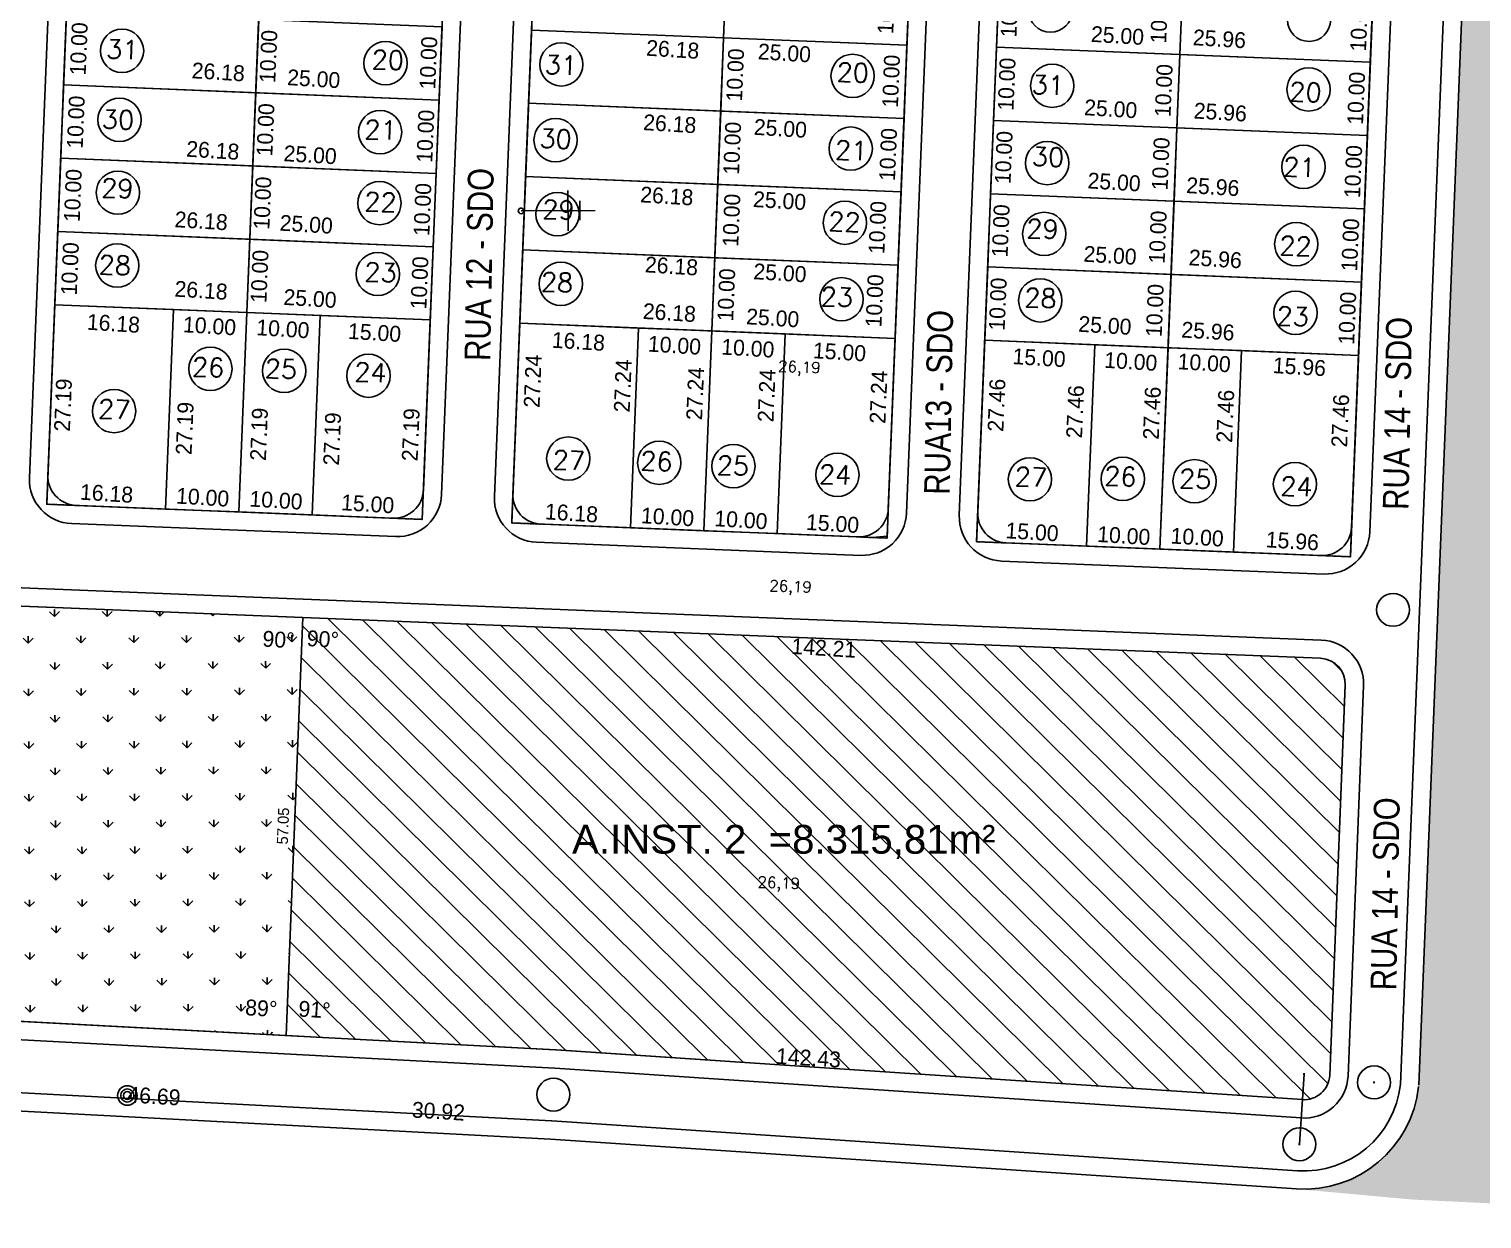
# Model space of a CAD drawing. Header units: millimetres. Extents: x 1794 to 8081, y 409 to 2272.
# Drawn here: x 5859.8 to 6057.7, y 411 to 573.1 of the extents above; entities that cross this region are included whole.
import ezdxf
from ezdxf.enums import TextEntityAlignment as Align

# ---------------------------------------------------------------- set-up
doc = ezdxf.new("R2010")
doc.units = ezdxf.units.MM
doc.linetypes.add('HIDDEN', pattern=[0.375, 0.25, -0.125])
for name, color, linetype in [('03 - CALÇADA', 1, 'Continuous'), ('AGT POSTE', 7, 'Continuous'), ('BOUNDARY A.VERDES', 102, 'Continuous'), ('BOUNDARY LOTES', 2, 'Continuous'), ('boundary quadras', 232, 'Continuous'), ('Calçada', 1, 'Continuous'), ('COT', 8, 'Continuous'), ('Cota', 8, 'Continuous'), ('CURVA_ESQ', 4, 'Continuous'), ('HATCH', 8, 'Continuous'), ('LOTE', 2, 'Continuous'), ('NºLOTES', 9, 'Continuous'), ('PROJEÇÃO', 8, 'HIDDEN'), ('QDª', 4, 'Continuous'), ('Texto', 2, 'Continuous'), ('texto - ruas', 2, 'Continuous')]:
    doc.layers.add(name, color=color, linetype=linetype)
doc.layers.add('Hach Verde', color=7, linetype='Continuous', true_color=0xb5b2b0)
doc.styles.add('arcad1', font='romans.shx')
doc.styles.add('ARIAL', font='arial.ttf', dxfattribs={"height": 0.25})
doc.styles.add('FUTURA', font='')
doc.styles.add('T', font='ARIALN.TTF')
doc.styles.get('FUTURA').set_extended_font_data('Futura Lt BT')
doc.dimstyles.new('REGIS', dxfattribs={"dimtxt": 1.5, "dimasz": 0.12, "dimexe": 0, "dimexo": 0, "dimgap": 0, "dimtad": 0, "dimzin": 4, "dimdsep": 46, "dimtxsty": 'arcad1', "dimblk1": 'BOLA', "dimblk2": 'BOLA', "dimsah": 1, "dimcen": 0.12, "dimse1": 1, "dimse2": 1, "dimsd1": 1, "dimsd2": 1, "dimclrd": 256, "dimclre": 8, "dimclrt": 1, "dimadec": 0, "dimazin": 0, "dimtfac": 1.2, "dimtix": 1, "dimtmove": 2, "dimatfit": 3, "dimldrblk": 'BOLA', "dimfxl": 0, "dimfxlon": 1, "dimtvp": 2, "dimtolj": 1, "dimtzin": 4, "dimarcsym": 0})
pattern_1 = [(90.2812192389329, (1067.931632123561, -284.8447445567343), (-3.609687412766066, 3.574426052126163), [0.9525000000000001, -6.2317]), (45.28121923893277, (1067.931632123561, -284.8447445567343), (-3.609689873181563, 3.574428488507005), [0.9525000000000001, -4.1275]), (135.2812192389328, (1067.931632123561, -284.8447445567343), (-3.574428488507005, -3.609689873181563), [0.9525000000000001, -4.1275])]

# ---------------------------------------------------------------- blocks, each defined once
blk = doc.blocks.new('*D1577')
at = {"layer": 'Defpoints', "color": 0}
for p in [(5991.335242267144, 867.04025557295), (5951.494788042211, 524.8424481946874), (5977.622255709724, 522.7669286278561)]:
    blk.add_point(p, dxfattribs=at)
at = {"layer": 'COT', "color": 1, "insert": (5964.680088541017, 526.8566975448562), "char_height": 1.5, "attachment_point": 5, "rotation": 357.71901838160085, "style": 'arcad1'}
blk.add_mtext('\\A1;26,19', dxfattribs=at)
blk = doc.blocks.new('BOLA')
for p, q in [((-1, 0), (1, 0)), ((0, -1), (0, 1))]:
    blk.add_line(p, q)
blk.add_circle((0, 0), 0.3)
blk = doc.blocks.new('*D1578')
at = {"layer": 'Defpoints', "color": 0}
for p in [(5990.141238536416, 837.0640257384455), (5950.300784311482, 494.8662183601831), (5976.431089338426, 492.8619325225465)]:
    blk.add_point(p, dxfattribs=at)
at = {"layer": 'COT', "color": 1, "insert": (5963.488922169719, 496.9517014395465), "char_height": 1.5, "attachment_point": 5, "rotation": 357.71901838160085, "style": 'arcad1'}
blk.add_mtext('\\A1;26,19', dxfattribs=at)
blk = doc.blocks.new('*D1579')
at = {"layer": 'Defpoints', "color": 0}
for p in [(5988.54923356211, 797.0957192924393), (5948.708779337177, 454.897911914177), (5974.822084760945, 452.4668401304163)]:
    blk.add_point(p, dxfattribs=at)
at = {"layer": 'COT', "color": 1, "insert": (5961.879917592238, 456.5566090474163), "char_height": 1.5, "attachment_point": 5, "rotation": 357.71901838160085, "style": 'arcad1'}
blk.add_mtext('\\A1;26,19', dxfattribs=at)
blk = doc.blocks.new('*D1590')
at = {"layer": 'Defpoints', "color": 0}
for p in [(5928.770049184082, 888.9937434291114), (5928.736719743175, 888.1569864281182), (5888.929594959146, 546.7959360508403)]:
    blk.add_point(p, dxfattribs=at)
at = {"layer": 'COT', "color": 1, "insert": (5915.794552574465, 892.2467553451186), "char_height": 1.5, "attachment_point": 5, "rotation": 357.71901838160085, "style": 'arcad1'}
blk.add_mtext('\\A1;26,19', dxfattribs=at)
blk = doc.blocks.new('*D2193')
at = {"layer": 'Defpoints', "color": 0}
for p in [(5896.096421488047, 755.3993871338121), (5929.400550354536, 754.1771280928319), (5926.106682087798, 748.9543460793416), (6229.180734919679, 743.175217718293), (5919.115341821641, 498.8633537623805)]:
    blk.add_point(p, dxfattribs=at)
at = {"layer": 'Cota', "color": 1, "insert": (5926.182009308098, 752.1372077217757), "char_height": 1.5, "attachment_point": 5, "rotation": 302.3666379315138, "style": 'arcad1'}
blk.add_mtext('\\A1;90°', dxfattribs=at)
blk = doc.blocks.new('*D2228')
at = {"layer": 'Defpoints', "color": 0}
for p in [(5885.925940834282, 746.9594078174546), (6045.69400767049, 741.0959317021302), (6048.719648058851, 735.3479283758234), (6219.010254265916, 734.7352384019359), (6032.804046278989, 421.1233532378401)]:
    blk.add_point(p, dxfattribs=at)
at = {"layer": 'Cota', "color": 1, "insert": (6048.475574876396, 738.2778307411127), "char_height": 1.5, "attachment_point": 5, "rotation": 44.62619208571147, "style": 'arcad1'}
blk.add_mtext('\\A1;90°', dxfattribs=at)

msp = doc.modelspace()

# ---------------------------------------------------------------- hatches: boundary and pattern name
at = {"layer": 'Hach Verde', "ltscale": 12}
h = msp.add_hatch(dxfattribs=at)
h.set_pattern_fill('GRASS', color=256, scale=0.2, angle=360.2812192389328, style=0)
h.set_pattern_definition(pattern_1)
edge = h.paths.add_edge_path()
edge.add_line((6184.741796441236, 695.5468772473165), (6213.478894916648, 709.73567242812))
edge.add_line((6213.478894916648, 709.7356724281201), (6224.61872586877, 717.7420288526368))
edge.add_line((6224.61872586877, 717.7420288526367), (6230.591668343032, 737.0193299516235))
edge.add_line((6230.591668343032, 737.0193299516235), (6221.449411818496, 737.3548500829821))
edge.add_arc((6221.050008991268, 746.2805687013904), 8.934650271465346, 263.23425612185525, 272.5621288079426, ccw=False)
edge.add_line((6219.997415422739, 737.4081382422158), (6065.200033544634, 743.0891905909788))
edge.add_arc((6065.071670222344, 739.5915452605469), 3.500000000000228, 87.89819246488918, 177.6931108749453)
edge.add_line((6061.574506753494, 739.7324270270714), (6059.728035919326, 693.8967556916812))
edge.add_line((6059.728035919326, 693.8967556916812), (6049.06110712295, 429.1073891767777))
edge.add_arc((6033.442308869656, 430.7021120752488), 15.70000000000041, 266.1878387261391, 354.17014367999013, ccw=False)
edge.add_line((6032.398483591168, 415.0368502265597), (6048.437699853926, 413.5771864532946))
edge.add_line((6048.437699853926, 413.5771864532946), (6103.436898747795, 410.9502234042479))
edge.add_line((6103.436898747795, 410.9502234042479), (6113.24446199382, 411.5270070371281))
edge.add_line((6113.244461993819, 411.527007037128), (6140.125903493595, 420.9528411461243))
edge.add_line((6140.125903493596, 420.9528411461243), (6136.831095823213, 438.6424668140373))
edge.add_line((6136.831095823212, 438.6424668140373), (6139.797586664741, 462.2358534461782))
edge.add_line((6139.797586664742, 462.2358534461782), (6139.724671909502, 469.3798834955476))
edge.add_line((6139.724671909501, 469.3798834955476), (6136.924829822349, 477.4019759361349))
edge.add_line((6136.924829822349, 477.401975936135), (6125.543816186648, 495.3953375793054))
edge.add_line((6125.543816186648, 495.3953375793053), (6113.581511797927, 524.4447879307016))
edge.add_line((6113.581511797928, 524.4447879307018), (6112.631745358919, 539.798008434534))
edge.add_line((6112.631745358918, 539.798008434534), (6114.257387486841, 546.3965264723579))
edge.add_line((6114.257387486841, 546.3965264723579), (6124.798146225388, 568.2594780337686))
edge.add_line((6124.798146225388, 568.2594780337687), (6156.446169859592, 602.395433880015))
edge.add_line((6156.446169859593, 602.395433880015), (6167.579871085775, 666.1651456455801))
edge.add_line((6167.579871085774, 666.1651456455801), (6174.105272599789, 684.0767589652942))
edge.add_line((6174.105272599789, 684.0767589652941), (6184.741796441236, 695.5468772473165))
h = msp.add_hatch(dxfattribs=at)
h.set_pattern_fill('GRASS', color=256, scale=0.2, angle=360.2812192389328, style=0)
h.set_pattern_definition(pattern_1)
edge = h.paths.add_edge_path()
edge.add_line((5897.04065143038, 492.9471079803218), (5779.713012796808, 497.6736027931763))
edge.add_line((5779.713012796808, 497.6736027931763), (5702.51827173482, 500.7833606256966))
edge.add_arc((5702.41764190157, 498.2853867193751), 2.500000000000558, 87.69311087455807, 177.6931108761831)
edge.add_line((5699.919667995247, 498.386016552553), (5697.896572075958, 448.1659112735248))
edge.add_arc((5701.393735544811, 448.0250295070765), 3.499999999999613, 177.6931108761929, 267.9300199849729)
edge.add_line((5701.267315166782, 444.5273134111049), (5746.207754003752, 442.9029999703784))
edge.add_line((5746.207754003753, 442.9029999703784), (5811.747099455344, 440.2078645463471))
edge.add_line((5811.747099455344, 440.2078645463471), (5823.962486813473, 439.7055384556563))
edge.add_line((5823.962486813472, 439.7055384556563), (5853.946514943117, 438.1158450885044))
edge.add_line((5853.946514943118, 438.1158450885044), (5853.948326063823, 438.115748931496))
edge.add_line((5853.948326063823, 438.115748931496), (5894.775934954247, 435.9450639338524))
edge.add_line((5894.775934954246, 435.9450639338523), (5897.04065143038, 492.9471079803217))
at = {"layer": 'HATCH', "ltscale": 0.2}
h = msp.add_hatch(dxfattribs=at)
h.set_pattern_fill('ANSI31', color=9, angle=90.28121923893292, style=0)
h.set_pattern_definition([(135.2812192389329, (1067.931632123561, -284.8447445567343), (-2.234017805316871, -2.256056170738483), [])])
edge = h.paths.add_edge_path()
edge.add_arc((6035.554232469816, 483.86430751354), 3.500000000000354, 357.7663137166925, 447.6931108746073)
edge.add_line((6035.695114236361, 487.36147098239), (5972.587407557307, 489.9037385311417))
edge.add_line((5972.587407557307, 489.9037385311417), (5897.040651430381, 492.9471079803219))
edge.add_line((5897.040651430381, 492.9471079803219), (5894.775934954246, 435.9450639338525))
edge.add_line((5894.775934954246, 435.9450639338525), (5900.574105076075, 435.6367921236903))
edge.add_line((5900.574105076075, 435.6367921236903), (5900.576321140775, 435.6366740998635))
edge.add_line((5900.576321140775, 435.6366740998635), (5931.513076293466, 433.9862135525709))
edge.add_line((5931.513076293466, 433.9862135525709), (5970.139094299522, 431.412441445121))
edge.add_line((5970.139094299522, 431.412441445121), (6033.209608966808, 427.209856249108))
edge.add_arc((6033.442308869655, 430.7021120752489), 3.500000000000008, 266.1878387261438, 357.0612449389677)
edge.add_line((6036.93770604584, 430.5226724455188), (6039.051573079196, 483.7278939438805))

# ---------------------------------------------------------------- linework, layer by layer
at = {"linetype": 'Continuous'}
for radius in [1.323506704494436, 0.8910145031679247, 0.5372408633429522]:
    msp.add_circle((5873.140153826718, 427.7772094565607), radius, dxfattribs=at)
at = {"layer": '03 - CALÇADA'}
for p, q in [((5859.805121257911, 511.961319886977), (5869.272205277339, 746.9664678323948)), ((5988.762795345123, 742.370584760987), (5979.286953764626, 507.1480442757872)), ((5995.959726460888, 742.1494389385828), (5986.481118614801, 506.8582303557067)), ((5909.712306107873, 503.9459632659292), (5865.55874703329, 505.7246709120183)), ((5973.050304789657, 501.394418500242), (5928.896745708415, 503.173126146599)), ((5972.688037390553, 492.4017124374627), (5779.813642630053, 500.1715766994973)), ((5853.815595813047, 435.6192748818553), (5900.4413748253, 433.1403180740496)), ((5931.363370447611, 431.4906451010909), (5969.972880083202, 428.9179729978775)), ((5969.972880083202, 428.9179729978775), (6033.043394750488, 424.7153878018645))]:
    msp.add_line(p, q, dxfattribs=at)
at = {"layer": '03 - CALÇADA', "linetype": 'Continuous'}
for p, q in [((5923.143119933035, 509.4097751215596), (5932.612594877402, 744.4742739346851)), ((6042.394660444132, 504.6057767268862), (6051.879601731399, 740.0542026824468)), ((6046.56636216776, 429.2881725332227), (6057.230062013004, 693.9973855249127)), ((5915.948955082835, 509.6995890413098), (5922.132462283292, 663.195218896532)), ((6036.158011469168, 498.8521509514719), (5992.234744390187, 500.6215813809105)), ((6035.795744069607, 489.8594448887111), (5972.688037390553, 492.4017124374627)), ((6039.435237502895, 430.410896696349), (6041.549369844987, 483.6227959137843))]:
    msp.add_line(p, q, dxfattribs=at)
at = {"layer": '03 - CALÇADA'}
for centre, start, end in [((5865.800258633081, 511.7198082871888), 177.6931108746395, 267.6931108746097), ((5909.953817707664, 509.9411006410996), 267.6931108746097, 357.6931108746232), ((5929.138257308206, 509.1682635217694), 177.6931108746232, 267.6931108746097), ((5973.291816389448, 507.3895558754125), 267.6931108746097, 357.693110876197), ((5992.476255989978, 506.6167187560809), 177.6931108761937, 267.6931108746097)]:
    msp.add_arc(centre, 6, start, end, dxfattribs=at)
at = {"layer": '03 - CALÇADA', "linetype": 'Continuous'}
for centre, radius, start, end in [((6036.399523068959, 504.8472883266423), 6, 267.6931108746097, 357.6931108749453), ((6035.554232469815, 483.8643075135406), 6, 357.6931108749453, 87.69311087460966), ((6033.442308869656, 430.7021120752488), 6, 266.1878387261302, 357.2180049736619), ((6033.442308869656, 430.7021120752488), 13.2, 266.1878387261302, 353.8508714611029)]:
    msp.add_arc(centre, radius, start, end, dxfattribs=at)
at = {"layer": 'AGT POSTE'}
for p, q in [((5933.157751434236, 551.1388263800294), (5933.184854150077, 545.6169468416275)), ((5926.772315236268, 548.3464788149679), (5936.858024435198, 548.3959819069097)), ((5934.787722790295, 549.7111033901167), (5934.800732093969, 547.0606011974486))]:
    msp.add_line(p, q, dxfattribs=at)
for major_axis, ratio, start_param, end_param in [((0.2698190188077718, 0.2724807568297484), 0.9999999998458466, 0.7853981634745248, 3.926990817064318), ((0.2698190188564362, 0.2724807568788929), 0.9999999996369218, 3.926990817168781, 7.068583470758574)]:
    msp.add_ellipse((5926.772315236213, 548.3464788261437), major_axis=major_axis, ratio=ratio, start_param=start_param, end_param=end_param, dxfattribs=at)
at = {"layer": 'BOUNDARY A.VERDES'}
for p, q in [((5853.300602440042, 425.9329555692495), (5899.926381452296, 423.4539987614438)), ((5899.926381452296, 423.4539987614438), (5930.782511765692, 421.8078395093497)), ((5930.782511765692, 421.8078395093497), (6032.398483591168, 415.0368502265596))]:
    msp.add_line(p, q, dxfattribs=at)
for points in [[(5897.04065143038, 492.9471079803218), (5779.713012796808, 497.6736027931763), (5702.518271734819, 500.7833606256967, 0.4142135623814005), (5699.919667995247, 498.386016552553), (5697.896572075958, 448.1659112735248, 0.4154251493398989), (5701.267315166782, 444.5273134111049), (5746.207754003753, 442.9029999703784), (5811.747099455344, 440.2078645463471), (5823.962486813472, 439.7055384556563), (5853.946514943118, 438.1158450885044), (5853.948326063823, 438.115748931496), (5894.775934954246, 435.9450639338523)], [(6039.051573079196, 483.7278939438805, 0.4138394025191818), (6035.695114236361, 487.36147098239), (5972.587407557307, 489.9037385311417), (5897.040651430381, 492.9471079803219), (5894.775934954246, 435.9450639338525), (5900.574105076075, 435.6367921236903), (5900.576321140775, 435.6366740998635), (5931.513076293466, 433.9862135525709), (5970.139094299522, 431.412441445121), (6033.209608966808, 427.209856249108, 0.4186854529037468), (6036.93770604584, 430.5226724455188)]]:
    msp.add_lwpolyline(points, format="xyb", close=True, dxfattribs=at)
at = {"layer": 'BOUNDARY LOTES'}
for points in [[(5954.777525141535, 581.9378616868627), (5928.609378191354, 582.9920345336196), (5928.20685885837, 573.000138908335), (5954.375005808608, 571.9459660615765)], [(5979.754649098238, 580.9316687028756), (5954.777525141535, 581.9378616868627), (5954.375005808609, 571.9459660615765), (5979.352469431013, 570.9397593942983)], [(6016.936248839002, 579.6609012058707), (5991.956509775761, 580.6671995376447), (5991.553990442835, 570.6753039123582), (6016.533729506073, 569.6690055805842)], [(6042.874103797643, 578.6160055763129), (6016.936248838999, 579.6609012058707), (6016.533729506072, 569.6690055805841), (6042.471584464716, 568.6241099510262)], [(5891.035119572137, 574.4506551788187), (5864.86697262305, 575.5048280255228), (5864.46445329007, 565.5129324002381), (5890.632600239153, 564.4587595535346)], [(5916.012573413315, 573.4444489055807), (5891.035119572137, 574.4506551788187), (5890.632600239154, 564.4587595535346), (5915.610394164596, 563.4525395801447)], [(5954.375005808608, 571.9459660615761), (5928.20685885837, 573.000138908335), (5927.804339525387, 563.0082432830508), (5953.972486475681, 561.95407043629)], [(5979.352469431014, 570.9397593942983), (5954.375005808607, 571.9459660615765), (5953.972486475681, 561.9540704362895), (5978.950289763791, 560.947850085721)], [(6016.533729506073, 569.6690055805842), (5991.553990442835, 570.6753039123582), (5991.151471109907, 560.6834082870712), (6016.131210173145, 559.6771099552975)], [(6042.471584464718, 568.6241099510266), (6016.533729506072, 569.6690055805846), (6016.131210173144, 559.6771099552975), (6042.069065131791, 558.6322143257396)], [(5890.632600239152, 564.4587595535342), (5864.464453290071, 565.5129324002386), (5864.061933957091, 555.521036774954), (5890.23008090617, 554.4668639282501)], [(5915.610394164595, 563.4525395801447), (5890.632600239154, 564.4587595535346), (5890.23008090617, 554.4668639282501), (5915.208214915875, 553.4606302547083)], [(5953.972486475681, 561.9540704362895), (5927.804339525387, 563.0082432830508), (5927.401820192403, 553.0163476577667), (5953.569967142755, 551.9621748110034)], [(5978.950289763791, 560.947850085721), (5953.972486475681, 561.9540704362895), (5953.569967142753, 551.9621748110034), (5978.548110096568, 550.9559407771437)], [(6016.131210173146, 559.6771099552975), (5991.151471109907, 560.6834082870716), (5990.748951776979, 550.6915126617849), (6015.728690840218, 549.6852143300114)], [(6042.069065131791, 558.6322143257396), (6016.131210173145, 559.6771099552975), (6015.728690840217, 549.6852143300114), (6041.666545798867, 548.640318700453)], [(5890.23008090617, 554.4668639282501), (5864.061933957091, 555.521036774954), (5863.659414624111, 545.52914114967), (5889.827561573187, 544.4749683029659)], [(5915.208214915876, 553.4606302547079), (5890.23008090617, 554.4668639282505), (5889.827561573187, 544.4749683029663), (5914.806035667155, 543.468720929272)], [(5953.569967142755, 551.9621748110034), (5927.401820192404, 553.0163476577667), (5926.999300859419, 543.024452032482), (5953.167447809828, 541.9702791857163)], [(5978.548110096566, 550.9559407771437), (5953.569967142754, 551.9621748110034), (5953.167447809827, 541.9702791857163), (5978.145930429345, 540.9640314685664)], [(6015.728690840218, 549.6852143300109), (5990.74895177698, 550.6915126617849), (5990.346432444052, 540.6996170364984), (6015.32617150729, 539.6933187047243)], [(6041.666545798866, 548.640318700453), (6015.728690840217, 549.6852143300114), (6015.32617150729, 539.6933187047243), (6041.26402646594, 538.6484230751663)], [(5889.827561573186, 544.4749683029659), (5863.65941462411, 545.5291411496695), (5863.256895291131, 535.5372455243852), (5889.425042240204, 534.4830726776817)], [(5914.806035667155, 543.468720929272), (5889.827561573186, 544.4749683029663), (5889.425042240203, 534.4830726776817), (5914.403856418434, 533.4768116038351)], [(5953.167447809828, 541.9702791857168), (5926.999300859419, 543.024452032482), (5926.596781526436, 533.0325564071978), (5952.764928476899, 531.9783835604302)], [(5978.145930429346, 540.9640314685664), (5953.167447809828, 541.9702791857168), (5952.764928476899, 531.9783835604302), (5977.743750762122, 530.9721221599896)], [(6015.326171507289, 539.6933187047248), (5990.346432444054, 540.6996170364984), (5989.943913111127, 530.7077214112113), (6004.931756549068, 530.1039424121477), (6014.923652174363, 529.7014230794376)], [(6041.26402646594, 538.6484230751663), (6015.32617150729, 539.6933187047248), (6014.923652174364, 529.7014230794376), (6024.91554779966, 529.2989037467281), (6040.861507133014, 528.6565274498794)], [(5879.433146614919, 534.8855920106618), (5863.25689529113, 535.5372455243847), (5862.162213397693, 508.3635265848841), (5878.33846472147, 507.7118730711534)], [(5889.425042240204, 534.4830726776817), (5879.433146614918, 534.8855920106622), (5878.338464721471, 507.7118730711534), (5888.330360346757, 507.3093537381682)], [(5899.416937865486, 534.0805533447015), (5889.425042240203, 534.4830726776817), (5888.330360346755, 507.3093537381682), (5898.322255972039, 506.906834405183)], [(5914.403856418434, 533.4768116038351), (5899.416937865487, 534.0805533447015), (5898.32225597204, 506.906834405183), (5913.310099409967, 506.3030554057054)], [(5942.773032851615, 532.3809028934135), (5926.596781526437, 533.0325564071978), (5925.500212072814, 505.8119818194638), (5941.676463398147, 505.160328305671)], [(5952.764928476899, 531.9783835604302), (5942.773032851615, 532.3809028934135), (5941.676463398145, 505.160328305671), (5951.668359023429, 504.7578089726863)], [(5962.756824102184, 531.5758642274468), (5952.764928476899, 531.9783835604302), (5951.668359023429, 504.7578089726863), (5961.660254648713, 504.3552896397011)], [(5977.744667540109, 530.9720852279715), (5962.756824102184, 531.5758642274463), (5961.660254648713, 504.3552896397016), (5972.651339836504, 503.9125183734192), (5976.648098086639, 503.7515106402241), (5976.809105819811, 507.7482688903626)], [(6004.931756549068, 530.1039424121477), (5989.943913111126, 530.7077214112113), (5988.999218482657, 507.2571953040726), (5988.838210749486, 503.2604370539814), (5997.204821812157, 502.9233916293108), (6003.826054187253, 502.6566580545109)], [(6014.923652174362, 529.7014230794376), (6004.931756549066, 530.1039424121477), (6003.826054187254, 502.6566580545104), (6013.817949812696, 502.2541387215192)], [(6024.91554779966, 529.2989037467281), (6014.923652174363, 529.7014230794376), (6013.817949812695, 502.2541387215192), (6023.809845437822, 501.8516193885405)], [(6040.861507133014, 528.6565274498794), (6024.915547799659, 529.2989037467281), (6023.809845437821, 501.8516193885405), (6035.759046521186, 501.3702508244409), (6039.755804771325, 501.2092430912463), (6039.916812504494, 505.2060013413844)]]:
    msp.add_lwpolyline(points, close=True, dxfattribs=at)
at = {"layer": 'boundary quadras'}
for points in [[(5862.162213397692, 508.3635265848842), (5913.310099409966, 506.3030554057054), (5923.05907560379, 748.3057236007928), (5871.911060950206, 750.3630014679982)], [(5935.250947185579, 747.85831235081), (5925.500212072813, 505.811981819464), (5974.649718961571, 503.8320145068216), (5976.658243859325, 504.0033631437676), (5986.398881205317, 745.7978896523488)], [(5998.598078769057, 745.533477354873), (6049.523910929905, 743.4819515235613), (6039.755804769872, 501.2092430913043), (5997.21263332811, 502.92307694566), (5988.838210753997, 503.2604370537997), (5989.697016217783, 524.5789027764897), (5993.128772420851, 609.7667359747946), (5997.825641012629, 726.3589512938561)]]:
    msp.add_lwpolyline(points, close=True, dxfattribs=at)
at = {"layer": 'Calçada'}
for p, q in [((5900.443136778382, 433.1402242354333), (5931.363370447611, 431.4906451010909)), ((5853.433332690817, 428.4294296188903), (5900.059111703071, 425.9504728110845)), ((5900.059565814689, 425.9504486258741), (5930.915696128086, 424.3042893737799)), ((5930.948725982012, 424.3023079565932), (6032.564697807487, 417.5313186738031))]:
    msp.add_line(p, q, dxfattribs=at)
at = {"layer": 'Cota'}
for p, q in [((6037.666297503113, 449.3405828197283), (6037.666297503113, 449.3405828197283)), ((6033.442308869656, 430.7021120752488), (6032.804046278988, 421.1233532378339)), ((6033.322310315079, 430.7015230934169), (6033.562307424232, 430.7027010570807)), ((6033.442897851488, 430.5821135206725), (6033.441719887824, 430.8221106298251)), ((6042.854528378177, 429.5627435723659), (6043.094525487329, 429.5639215360297)), ((6042.975115914584, 429.4433339996215), (6042.97393795092, 429.6833311087741)), ((6032.684047724412, 421.1227642560087), (6032.924044833565, 421.1239422196725)), ((6032.804635260821, 421.0033546832643), (6032.803457297157, 421.2433517924169))]:
    msp.add_line(p, q, dxfattribs=at)
for centre, radius in [((5998.886625584878, 575.634354037076), 2.951173619276264), ((6034.118248315405, 574.3984493087094), 2.951173619276264), ((5872.417499942046, 570.165377534774), 2.951173619276264), ((5908.308485670531, 568.4861118456229), 2.951173619276264), ((5932.265452769725, 568.3156671009247), 2.951173619276264), ((5971.949266678532, 566.7426801189471), 2.951173619276264), ((5999.145905008922, 565.406012055843), 2.951173619276264), ((6034.060344193887, 564.8992309494683), 2.951173619276264), ((5872.071215674663, 560.7585940358834), 2.951173619276264), ((5907.569774934631, 559.077402223029), 2.951173619276264), ((5931.481809205805, 557.9835228198335), 2.951173619276264), ((5971.684244061307, 556.8290191841555), 2.951173619276264), ((5998.454248585221, 554.8613913397188), 2.951173619276264), ((6033.368687770185, 554.3546102333441), 2.951173619276264), ((5871.858311111931, 550.8299612946286), 2.951173619276264), ((5907.486422412045, 549.4106573054688), 2.951173619276264), ((5931.739584682299, 547.8981033720839), 2.951173619276264), ((5970.900675557626, 546.7384953762906), 2.951173619276264), ((5998.055577602034, 545.2090139006315), 2.951173619276264), ((6032.379673757885, 543.8085232073374), 2.951173619276264), ((5871.776221740529, 540.901970625866), 2.951173619276264), ((5907.272254698127, 539.7432703154161), 2.951173619276264), ((5932.200492256068, 538.4009209287879), 2.951173619276264), ((5970.42897655702, 536.3008532350782), 2.951173619276264), ((5997.505313020179, 536.1497625595323), 2.951173619276264), ((6032.276903002872, 534.4545331958545), 2.951173619276264), ((5884.457735610823, 526.8132884368092), 2.951173619276264), ((5894.500484279421, 526.5524669305436), 2.951173619276264), ((5905.994508211328, 525.8852881877873), 2.951173619276264), ((5871.338856816387, 521.0634974476768), 2.951173619276264), ((5933.218134654271, 514.5852502641999), 2.951173619276264), ((5945.607925053678, 514.0224040588627), 2.951173619276264), ((5955.707203834199, 513.5522675937796), 2.951173619276264), ((5969.869585234859, 512.3744702163069), 2.951173619276264), ((5996.107400797396, 511.7600733607858), 2.951173619276264), ((6008.759352417429, 511.8221721891315), 2.951173619276264), ((6018.529213619706, 511.4985358334626), 2.951173619276264), ((6032.20675337427, 511.1011820087095), 2.951173619276264), ((6045.5690975697, 493.9693793604253), 2.242611195639499), ((6042.974526932752, 429.5633325541978), 2.242611195639499), ((5931.188074453607, 427.8943425206241), 2.242611195639499), ((6032.804046278989, 421.1233532378406), 2.242611195639499)]:
    msp.add_circle(centre, radius, dxfattribs=at)
at = {"layer": 'CURVA_ESQ'}
for centre, start, end in [((5866.319979380997, 512.1992771018038), 177.6931108746428, 267.6931108746097), ((5909.474348893044, 510.4608213890132), 267.6931108746097, 357.6931108746232), ((5929.65797805612, 509.6477323363839), 177.6931108746232, 267.6931108746097), ((5992.99597673277, 507.096187570902), 177.6931108749453, 267.6931108746097), ((6035.920054254379, 505.3670090745546), 267.6931108746097, 357.6931108749551)]:
    msp.add_arc(centre, 4, start, end, dxfattribs=at)
at = {"layer": 'CURVA_ESQ', "ltscale": 5}
msp.add_arc((5972.812347569698, 507.9092766235328), 4, 267.6931108746097, 357.6931108749453, dxfattribs=at)
at = {"layer": 'LOTE'}
for p, q in [((5888.330360346756, 507.3093537381685), (5898.079207899346, 749.3088286212926)), ((5951.668359023429, 504.7578089726863), (5961.41906207225, 746.8033436020728)), ((6013.817949812695, 502.2541387215191), (6023.577817832297, 744.5271790230989)), ((5979.354744870965, 570.9396677291521), (5928.206858858363, 573.0001389083352)), ((6042.471584467948, 568.6241099508959), (5991.553990446634, 570.675303912205)), ((5915.612339302363, 563.4524612210837), (5864.46445329007, 565.5129324002384)), ((5978.952225537982, 560.9477721038679), (5927.80433952538, 563.008243283051)), ((6042.069065135238, 558.6322143256007), (5991.151471113924, 560.6834082869096)), ((5915.20981996938, 553.4605655957996), (5864.06193395709, 555.521036774954)), ((5978.549706204997, 550.9558764785836), (5927.401820192396, 553.0163476577668)), ((6041.666545802528, 548.6403187003053), (5990.748951781214, 550.6915126616143)), ((5914.807300636397, 543.4686699705154), (5863.65941462411, 545.5291411496697)), ((5978.147186872014, 540.9639808532993), (5926.999300859412, 543.0244520324824)), ((6041.264026469818, 538.64842307501), (5990.346432448504, 540.699617036319)), ((5914.404781303412, 533.4767743452311), (5863.25689529113, 535.5372455243852)), ((5879.433146614917, 534.8855920106649), (5878.33846472147, 507.7118730711535)), ((5899.416937865486, 534.0805533446985), (5898.322255972039, 506.9068344051831)), ((5977.74466753903, 530.9720852280151), (5926.596781526428, 533.0325564071982)), ((5942.773032851612, 532.3809028933568), (5941.676463398143, 505.1603283056131)), ((5962.756824102185, 531.5758642275032), (5961.660254648715, 504.3552896397595)), ((6040.861507137108, 528.6565274497146), (5989.943913115794, 530.7077214110237)), ((6004.931756549077, 530.1039424124228), (6003.826054187252, 502.6566580545106)), ((6024.915547799647, 529.298903746453), (6023.809845437821, 501.8516193885408))]:
    msp.add_line(p, q, dxfattribs=at)
at = {"layer": 'PROJEÇÃO', "ltscale": 0.2}
for p, q in [((5862.162213397692, 508.3635265848842), (5862.323221130882, 512.3602848349948)), ((5913.310099409966, 506.3030554057054), (5913.471107143155, 510.2998136558249)), ((5925.500212072813, 505.811981819464), (5925.661219806008, 509.8087400695782)), ((5866.158971647803, 508.2025188516902), (5862.162213397692, 508.3635265848842)), ((5976.648098086639, 503.7515106402242), (5976.80910581981, 507.7482688903624)), ((5988.838210749486, 503.2604370539814), (5988.999218482656, 507.2571953040728)), ((5913.310099409966, 506.3030554057054), (5909.31334115985, 506.4640631388996)), ((5929.496970322925, 505.65097408627), (5925.500212072813, 505.811981819464)), ((6039.755804771323, 501.209243091246), (6039.916812504493, 505.2060013413843)), ((5976.648098086639, 503.7515106402242), (5972.651339836503, 503.9125183734192)), ((5992.67705772644, 503.1057907103303), (5988.838210749486, 503.2604370539814)), ((6039.755804771323, 501.209243091246), (6036.658317127485, 501.3340240844714))]:
    msp.add_line(p, q, dxfattribs=at)
at = {"layer": 'QDª', "linetype": 'Continuous'}
for p, q in [((5862.315950721615, 512.1798086078734), (5871.911060950206, 750.3630014679995)), ((5913.470455285576, 510.2836323388217), (5922.897939229362, 744.3057720387274)), ((5925.653949396738, 509.6282638424534), (5935.090514726314, 743.8758343515293)), ((5972.587407557307, 489.9037385311417), (5779.713012796808, 497.6736027931763)), ((5894.775934954247, 435.9450639338523), (5897.040651430381, 492.9471079803219)), ((6035.695114236361, 487.36147098239), (5972.587407557307, 489.9037385311417)), ((6036.937208305156, 430.5101445036271), (6039.051340647249, 483.7220437210624)), ((5853.948326063823, 438.115748931496), (5900.574105076075, 435.6367921236903)), ((5900.576321140775, 435.6366740998635), (5931.432451454172, 433.9905148477693)), ((5931.593637141333, 433.9808455318977), (5970.139094299522, 431.412441445121)), ((5970.139094299522, 431.412441445121), (6033.209608966808, 427.209856249108))]:
    msp.add_line(p, q, dxfattribs=at)
at = {"layer": 'QDª', "ltscale": 5}
for p, q in [((5976.80910581981, 507.7482688903621), (5986.237825275146, 741.8010782119618)), ((5988.999218482656, 507.2571953040728), (5998.437646309813, 741.5509993555686))]:
    msp.add_line(p, q, dxfattribs=at)
at = {"layer": 'QDª'}
for p, q in [((6039.916812504494, 505.2060013413844), (6049.361429691342, 739.6534463023513)), ((6049.064336074082, 429.187542699991), (6059.728035919326, 693.8967556916809)), ((5909.31334115985, 506.4640631388996), (5866.158971647803, 508.2025188516902)), ((5972.651339836503, 503.9125183734191), (5929.689194228, 505.6432304267128)), ((6035.759046521185, 501.3702508244409), (5992.886017433086, 503.0973728560117))]:
    msp.add_line(p, q, dxfattribs=at)
at = {"layer": 'QDª', "linetype": 'Continuous'}
for centre, start, end in [((6035.554232469815, 483.8643075135406), 357.6931108749453, 87.69311087460966), ((6033.442308869656, 430.7021120752488), 266.1878387261302, 357.2180049736619)]:
    msp.add_arc(centre, 3.5, start, end, dxfattribs=at)
at = {"layer": 'QDª'}
msp.add_arc((6033.442308869656, 430.7021120752488), 15.7, 266.1878387261302, 353.8508714611029, dxfattribs=at)

# ---------------------------------------------------------------- texts
at = {"layer": 'Cota', "color": 1, "attachment_point": 5, "style": 'FUTURA'}
for s, insert, char_height, rotation in [('\\A1;10.00', (5976.558435850614, 576.0563713416417), 2.16, 87.63641246841001), ('\\A1;10.00', (5993.3433442115, 575.6072760189485), 2.16, 87.63641246841001), ('\\A1;10.00', (6013.737420484841, 574.7857091930439), 2.16, 87.63641246841001), ('\\A1;10.00', (6040.959599013275, 573.6890751260892), 2.16, 87.63641246841001), ('\\A1;10.00', (5866.544241229868, 570.433204487682), 2.16, 87.63641246841001), ('\\A1;10.00', (5892.376098479514, 569.3925789307599), 2.16, 87.63641246841001), ('\\A1;10.00', (5914.165436848883, 568.5148045548609), 2.16, 87.63641246841001), ('\\A1;25.00', (6008.034144379416, 572.2390210192954), 2.16, 356.49109905223753), ('\\A1;25.96', (6021.918184926148, 571.782918611702), 2.16, 356.49109905223753), ('\\A1;26.18', (5947.443754204286, 570.3505524803599), 2.16, 356.49109905223753), ('\\A1;10.00', (5955.958322002895, 566.878127357347), 2.16, 87.63641246841001), ('\\A1;25.00', (5962.660049743671, 569.8603404519391), 2.16, 356.49109905223753), ('\\A1;26.18', (5885.536368207304, 567.2746761845821), 2.16, 356.49109905223753), ('\\A1;10.00', (5977.198235179198, 566.0224863453627), 2.16, 87.63641246841001), ('\\A1;10.00', (5992.940824879334, 565.6153803936313), 2.16, 87.63641246841001), ('\\A1;10.00', (6014.334329870874, 564.7535520001695), 2.16, 87.63641246841001), ('\\A1;25.00', (5898.538756304362, 566.3402116145777), 2.16, 356.49109905223753), ('\\A1;10.00', (6040.557079680562, 563.6971795007936), 2.16, 87.63641246841001), ('\\A1;10.00', (5866.141721896888, 560.4413088623976), 2.16, 87.63641246841001), ('\\A1;10.00', (5891.973579146534, 559.4006833054755), 2.16, 87.63641246841001), ('\\A1;25.00', (6007.108956551127, 562.2445600110326), 2.16, 356.49109905223753), ('\\A1;25.96', (6022.038334122424, 561.7935815623796), 2.16, 356.49109905223753), ('\\A1;10.00', (5913.762917515905, 558.5229089295765), 2.16, 87.63641246841001), ('\\A1;26.18', (5947.041940770952, 560.2109449718778), 2.16, 356.49109905223753), ('\\A1;10.00', (5955.555802669909, 556.886231732063), 2.16, 87.63641246841001), ('\\A1;25.00', (5962.1110658289, 559.5722952473365), 2.16, 356.49109905223753), ('\\A1;10.00', (5976.795715846273, 556.030590720076), 2.16, 87.63641246841001), ('\\A1;10.00', (5992.538305547166, 555.6234847683138), 2.16, 87.63641246841001), ('\\A1;10.00', (6013.931810538165, 554.7616563748742), 2.16, 87.63641246841001), ('\\A1;26.18', (5884.789844635146, 556.5863806958562), 2.16, 356.49109905223753), ('\\A1;25.00', (5898.057302566257, 555.9762100346801), 2.16, 356.49109905223753), ('\\A1;10.00', (6040.154560347853, 553.7052838754985), 2.16, 87.63641246841001), ('\\A1;10.00', (5865.739202563911, 550.4494132371132), 2.16, 87.63641246841001), ('\\A1;10.00', (5891.571059813556, 549.408787680191), 2.16, 87.63641246841001), ('\\A1;25.00', (6007.573080814302, 552.2685719374329), 2.16, 356.49109905223753), ('\\A1;25.96', (6021.01353945765, 551.6293920754212), 2.16, 356.49109905223753), ('\\A1;10.00', (5913.360398182924, 548.5310133042923), 2.16, 87.63641246841001), ('\\A1;26.18', (5946.638696432952, 550.3667611360127), 2.16, 356.49109905223753), ('\\A1;10.00', (5955.445918361471, 547.0703415313103), 2.16, 87.63641246841001), ('\\A1;25.00', (5962.003650674869, 549.7295634124174), 2.16, 356.49109905223753), ('\\A1;26.18', (5883.20808428402, 546.9805784015516), 2.16, 356.49109905223753), ('\\A1;10.00', (5975.350877851884, 546.0806844657805), 2.16, 87.63641246841001), ('\\A1;10.00', (5992.135786215, 545.6315891429969), 2.16, 87.63641246841001), ('\\A1;10.00', (6013.529291205456, 544.7697607495788), 2.16, 87.63641246841001), ('\\A1;25.00', (5897.521422634097, 546.5061637455352), 2.16, 356.49109905223753), ('\\A1;10.00', (6039.752041015143, 543.7133882502033), 2.16, 87.63641246841001), ('\\A1;10.00', (5865.33668323093, 540.4575176118288), 2.16, 87.63641246841001), ('\\A1;10.00', (5891.168540480572, 539.4168920549071), 2.16, 87.63641246841001), ('\\A1;25.00', (6007.021901776063, 542.2759466544672), 2.16, 356.49109905223753), ('\\A1;25.96', (6021.353685499747, 541.7896057662057), 2.16, 356.49109905223753), ('\\A1;10.00', (5912.957878849942, 538.5391176790079), 2.16, 87.63641246841001), ('\\A1;26.18', (5947.277268856162, 540.8231214837864), 2.16, 356.49109905223753), ('\\A1;10.00', (5954.75076400394, 536.9024404814946), 2.16, 87.63641246841001), ('\\A1;25.00', (5962.051957423865, 539.8875958981346), 2.16, 356.49109905223753), ('\\A1;26.18', (5883.195426906173, 537.5131002148298), 2.16, 356.49109905223753), ('\\A1;10.00', (5974.948358518899, 536.088788840496), 2.16, 87.63641246841001), ('\\A1;10.00', (5991.733266882834, 535.6396935176797), 2.16, 87.63641246841001), ('\\A1;25.00', (5898.035212574515, 536.3881362079375), 2.16, 356.49109905223753), ('\\A1;10.00', (6013.126771872745, 534.7778651242846), 2.16, 87.63641246841001), ('\\A1;10.00', (6039.349521682434, 533.7214926249077), 2.16, 87.63641246841001), ('\\A1;26.18', (5946.986868089303, 534.4705084227983), 2.16, 356.49109905223753), ('\\A1;25.00', (5961.066122636103, 533.7445859024921), 2.16, 356.49109905223753), ('\\A1;16.18', (5871.256031219463, 533.0023916311842), 2.16, 356.49109905223753), ('\\A1;10.00', (5884.347350041993, 532.6551593290848), 2.16, 356.49109905223753), ('\\A1;10.00', (5894.33938051257, 532.2559873138384), 2.16, 356.49109905223753), ('\\A1;15.00', (5906.829250044178, 531.7528381476135), 2.16, 356.49109905223753), ('\\A1;25.00', (6006.319819608426, 532.7279867230828), 2.16, 356.49109905223753), ('\\A1;25.96', (6020.355722242815, 531.9432516939952), 2.16, 356.49109905223753), ('\\A1;16.18', (5934.597897463759, 530.5468530383829), 2.16, 356.49109905223753), ('\\A1;10.00', (5947.681970938989, 530.0197666149531), 2.16, 356.49109905223753), ('\\A1;10.00', (5957.673866564272, 529.617247281935), 2.16, 356.49109905223753), ('\\A1;27.24', (5928.361502294156, 525.1333658778494), 2.16, 87.63641246841001), ('\\A1;15.00', (5970.163736095335, 529.1140981156833), 2.16, 356.49109905223753), ('\\A1;15.00', (5997.353727163373, 528.3179942395435), 2.16, 356.49109905223753), ('\\A1;10.00', (6009.843596694982, 527.8148450733703), 2.16, 356.49109905223753), ('\\A1;10.00', (6019.843806080235, 527.6187014720659), 2.16, 356.49109905223753), ('\\A1;27.24', (5940.636541828325, 524.501554297295), 2.16, 87.63641246841001), ('\\A1;27.24', (5950.500063673473, 523.4413847061122), 2.16, 87.63641246841001), ('\\A1;27.24', (5960.228136418748, 523.168975861973), 2.16, 87.63641246841001), ('\\A1;27.24', (5975.477242059217, 522.9606885789995), 2.16, 87.63641246841001), ('\\A1;15.96', (6032.812733559548, 527.0962536569294), 2.16, 356.49109905223753), ('\\A1;27.19', (5864.397064677293, 521.8824054072111), 2.16, 87.63641246841001), ('\\A1;27.46', (5991.562871236317, 521.856871153137), 2.16, 87.63641246841001), ('\\A1;27.46', (6002.275770430078, 520.9726506479038), 2.16, 87.63641246841001), ('\\A1;27.46', (6012.727327015093, 520.7848824615431), 2.16, 87.63641246841001), ('\\A1;27.46', (6022.723791686572, 520.3556851300104), 2.16, 87.63641246841001), ('\\A1;27.46', (6038.386089190468, 519.7386169765787), 2.16, 87.63641246841001), ('\\A1;27.19', (5880.972484979653, 518.6989640431972), 2.16, 87.63641246841001), ('\\A1;27.19', (5891.097158177359, 517.9050585197331), 2.16, 87.63641246841001), ('\\A1;27.19', (5901.058586906072, 517.2661130998234), 2.16, 87.63641246841001), ('\\A1;27.19', (5911.765245399211, 517.8390907625145), 2.16, 87.63641246841001), ('\\A1;16.18', (5870.322647531626, 509.8326414526648), 2.16, 356.49109905223753), ('\\A1;10.00', (5883.40672100616, 509.3055550293096), 2.16, 356.49109905223753), ('\\A1;10.00', (5893.398616631443, 508.9030356963308), 2.16, 356.49109905223753), ('\\A1;15.00', (5905.888486163048, 508.399886530097), 2.16, 356.49109905223753), ('\\A1;16.18', (5933.655515379552, 507.1537321264955), 2.16, 356.49109905223753), ('\\A1;10.00', (5946.739588854783, 506.6266457030661), 2.16, 356.49109905223753), ('\\A1;10.00', (5956.731484480064, 506.2241263700475), 2.16, 356.49109905223753), ('\\A1;15.00', (5969.22135401113, 505.7209772037961), 2.16, 356.49109905223753), ('\\A1;15.00', (5996.3972543579, 504.5750938162151), 2.16, 356.49109905223753), ('\\A1;10.00', (6008.887123889504, 504.0719446499835), 2.16, 356.49109905223753), ('\\A1;10.00', (6018.886801373586, 503.8625974568097), 2.16, 356.49109905223753), ('\\A1;15.96', (6031.8557288529, 503.340149641673), 2.16, 356.49109905223753), ('\\A1;90°', (5893.748928942531, 489.9086406214773), 2.16, 356.49109905223753), ('\\A1;90°', (5899.78456577015, 489.9744893965933), 2.16, 356.49109905223753), ('\\A1;142.21', (5968.032797952182, 488.780853428011), 2.16, 356.49109905223753), ('\\A1;57.05', (5894.356491732679, 464.5077397169144), 1.5, 87.72480991542074), ('\\A1;89°', (5891.390128944322, 439.6607087044782), 2.16, 356.49109905223753), ('\\A1;91°', (5898.646981130738, 439.4724763260938), 2.16, 356.49109905223753), ('\\A1;142.43', (5965.938425588527, 432.8990718811207), 2.16, 356.49109905223753), ('\\A1;46.69', (5876.772532353877, 427.6892585890223), 2.16, 356.49109905223753), ('\\A1;30.92', (5915.522302927689, 425.6261206974262), 2.16, 356.49109905223753)]:
    msp.add_mtext(s, dxfattribs=dict(at, insert=insert, char_height=char_height, rotation=rotation))
at = {"layer": 'NºLOTES', "style": 'arcad1'}
for s, p in [('31', (5872.458171939825, 570.3526439279204)), ('20', (5908.636374251063, 568.9314724298054)), ('31', (5932.221822043869, 568.2276695504097)), ('20', (5971.971145663434, 567.2095345770921)), ('31', (5998.558811464097, 565.5022624973541)), ('20', (6033.658967053405, 564.5434040046031)), ('30', (5871.878622557366, 560.7955543288682)), ('21', (5907.640074986037, 559.388555281374)), ('30', (5931.489090715599, 558.1677544130549)), ('21', (5971.752247643612, 556.5912703546918)), ('30', (5998.569507000087, 555.710882140789)), ('21', (6032.811738082318, 554.3088574377254)), ('29', (5871.789570200825, 551.4180906675928)), ('22', (5907.639036376169, 549.5602895553229)), ('29', (5931.875754586524, 548.5122661369563)), ('22', (5970.853211770507, 546.8641853860697)), ('29', (5997.818019250093, 545.8969569770989)), ('22', (6032.293077816726, 543.5667709423477)), ('28', (5871.44526125262, 540.9586227396941)), ('23', (5907.645104821761, 539.9714909696876)), ('28', (5931.683885632673, 538.6227899357779)), ('23', (5969.80100631131, 536.6268275341591)), ('28', (5997.53856009361, 536.477425577498)), ('23', (6031.90671976039, 533.976053040004)), ('26', (5884.164733180391, 527.0375181047597)), ('25', (5894.078994519046, 526.8254607953194)), ('24', (5906.269257264854, 526.3385024549509)), ('27', (5871.366176761288, 521.3177517990965)), ('27', (5933.277901629439, 514.3642063724369)), ('26', (5945.228175381254, 514.2353049665317)), ('25', (5955.651757615809, 513.64028878941)), ('24', (5969.568717365924, 512.4025855050403)), ('27', (5996.238462268776, 512.0883526699672)), ('26', (6008.426070542336, 512.1739130560812)), ('25', (6018.626701439965, 511.8236592840592)), ('24', (6032.421607078931, 510.785090750572))]:
    msp.add_text(s, height=2.56, rotation=357.6931108746127, dxfattribs=at).set_placement(p, align=Align.MIDDLE_CENTER)
at = {"layer": 'Texto', "style": 'ARIAL'}
msp.add_text('A.INST. 2  =8.315,81m²', height=3.919999999999999, rotation=359.9740924930532, dxfattribs=at).set_placement((5933.730613847652, 460.7537813270519))
at = {"layer": 'texto - ruas', "linetype": 'Continuous', "style": 'T'}
for s, p in [('RUA 12 - SDO', (5922.571701606457, 527.8760173532978)), ('RUA13 - SDO', (5985.177124362321, 509.6393929848361)), ('RUA 14 - SDO', (6047.662149074669, 507.5757597154879)), ('RUA 14 - SDO', (6045.996660313643, 442.0963915572896))]:
    msp.add_text(s, height=3.5, rotation=88.94419063888981, dxfattribs=at).set_placement(p)

# ---------------------------------------------------------------- dimensions: what is measured, and where the dimension line sits
at = {"layer": 'COT'}
for base, p1, p2, picture, middle in [((5928.736719743175, 888.1569864281182), (5888.929594959146, 546.7959360508403), (5928.770049184081, 888.9937434291113), '*D1590', (5915.794552574465, 892.2467553451186)), ((5977.622255709724, 522.7669286278561), (5951.494788042211, 524.8424481946874), (5991.335242267144, 867.0402555729498), '*D1577', (5964.680088541017, 526.8566975448562)), ((5976.431089338426, 492.8619325225465), (5950.300784311482, 494.866218360183), (5990.141238536416, 837.0640257384454), '*D1578', (5963.488922169719, 496.9517014395465)), ((5974.822084760945, 452.4668401304163), (5948.708779337177, 454.897911914177), (5988.54923356211, 797.0957192924394), '*D1579', (5961.879917592238, 456.5566090474163))]:
    dim = msp.add_linear_dim(base=base, p1=p1, p2=p2, angle=177.7190183816008, dimstyle='REGIS', override={"dimdsep": 44}, dxfattribs=at)
    dim.commit()
    dim.dimension.update_dxf_attribs({"geometry": picture, "text_midpoint": middle})
at = {"layer": 'Cota'}
for base, line1, line2, picture, middle in [((5926.106682087798, 748.9543460793416), ((5919.115341821641, 498.8633537623803), (5929.400550354537, 754.1771280928326)), ((5896.096421488047, 755.3993871338122), (6229.18073491968, 743.1752177182929)), '*D2193', (5926.182009308097, 752.1372077217757)), ((6048.719648058851, 735.3479283758234), ((5885.925940834283, 746.959407817455), (6219.010254265915, 734.7352384019356)), ((6032.804046278989, 421.1233532378401), (6045.69400767049, 741.0959317021297)), '*D2228', (6048.475574876396, 738.2778307411127))]:
    dim = msp.add_angular_dim_2l(base=base, line1=line1, line2=line2, dimstyle='REGIS', override={"dimfxl": 0.18, "dimfxlon": 1}, dxfattribs=at)
    dim.commit()
    dim.dimension.update_dxf_attribs({"geometry": picture, "text_midpoint": middle, "dimtype": 162})

doc.saveas('drawing.dxf')
